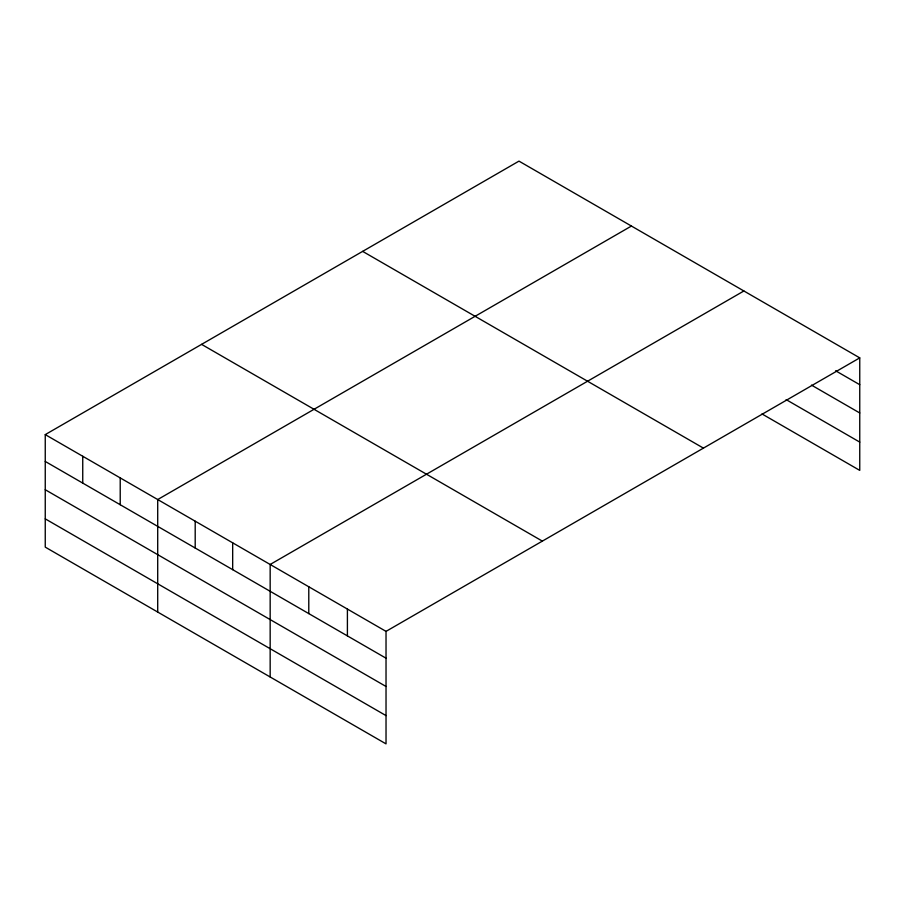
<?xml version="1.0" encoding="UTF-8"?>
<svg xmlns="http://www.w3.org/2000/svg" width="905" height="905" viewBox="0 0 905 905"><rect width="100%" height="100%" fill="white"/><g stroke="black" fill="none" stroke-linecap="round" stroke-linejoin="round"><path stroke-width="1.36" d="M761.987 413.936L859.75 470.385L859.75 357.871L518.972 161.124L45.25 434.615L45.25 547.129L386.028 743.876L386.028 631.373L45.25 434.615M631.43 226.046L157.708 499.549L157.708 612.052M743.887 290.98L270.165 564.471L270.165 676.985M386.028 631.373L859.75 357.871M835.609 370.767L859.75 384.704M811.468 385.1L859.75 412.974M786.128 399.603L859.75 442.104M362.645 251.375L703.423 448.122M201.577 344.364L542.355 541.111M45.25 461.448L386.028 658.195M45.25 489.729L386.028 686.476M45.25 518.859L386.028 715.606M347.407 609.065L347.407 635.898M308.786 586.768L308.786 613.601M232.676 542.83L232.676 569.664M195.197 521.19L195.197 548.023M120.218 477.908L120.218 504.73M82.74 456.267L82.74 483.089"/></g></svg>
